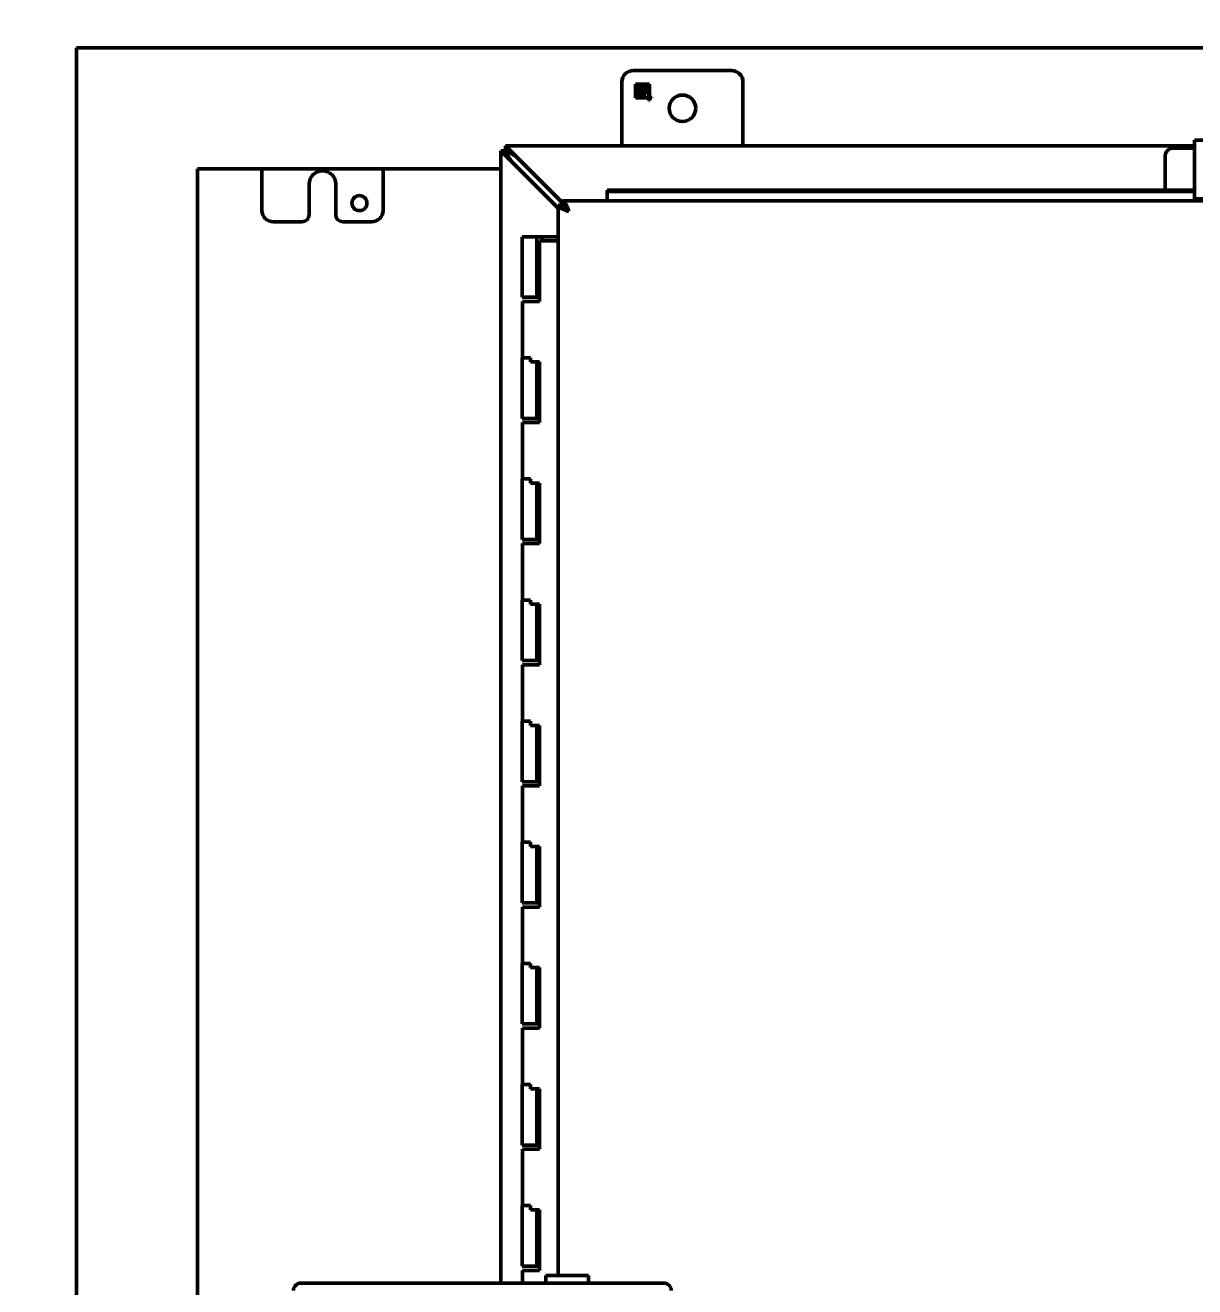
# Model space of a CAD drawing. Header units: inches. Extents: x 11 to 1621, y 11 to 1332.
# Drawn here: x 1026.88 to 1046.19, y 350.62 to 371.45 of the extents above; entities that cross this region are included whole.
import ezdxf

# ---------------------------------------------------------------- set-up
doc = ezdxf.new("R2010")
doc.units = ezdxf.units.IN
doc.header["$LTSCALE"] = 48
doc.header["$MEASUREMENT"] = 0
doc.layers.add('Dimension (ANSI)', color=7, linetype='Continuous', lineweight=25)
doc.layers.add('Visible (ANSI)', color=7, linetype='Continuous', lineweight=50)
doc.styles.add('Dimension Text', font='tahoma.ttf')
doc.dimstyles.new('ELC FT', dxfattribs={"dimscale": 48, "dimtxt": 0.12, "dimasz": 0.098425, "dimexe": 0.05, "dimexo": 0.1, "dimgap": 0.031496, "dimtad": 1, "dimdec": 5, "dimzin": 3, "dimdsep": 46, "dimlunit": 4, "dimtxsty": 'Dimension Text', "dimcen": 0.09, "dimdle": 0.5, "dimclrd": 5, "dimclre": 5, "dimclrt": 256, "dimadec": 1, "dimazin": 3, "dimtfac": 0.833333, "dimtofl": 0, "dimtmove": 0, "dimatfit": 3, "dimfxl": 0, "dimfrac": 2, "dimtolj": 1, "dimtzin": 0, "dimlwd": 25, "dimlwe": 25, "dimarcsym": 0})

# ---------------------------------------------------------------- blocks, each defined once
blk = doc.blocks.new('*D32')
at = {"layer": 'Defpoints', "color": 0, "linetype": 'Continuous', "transparency": 16777216}
for p in [(1009.144, 460.889), (1167.944, 460.889), (1018.545, 291.451)]:
    blk.add_point(p, dxfattribs=at)
at = {"layer": 'Dimension (ANSI)', "color": 5, "linetype": 'Continuous', "lineweight": 25, "transparency": 16777216}
for p, q in [((1163.144, 460.889), (1006.744, 460.889)), ((1009.144, 296.176), (1009.144, 456.165)), ((1013.745, 291.451), (1006.744, 291.451))]:
    blk.add_line(p, q, dxfattribs=at)
at = {"layer": 'Dimension (ANSI)', "color": 5, "linetype": 'Continuous', "transparency": 16777216}
for points in [[(1008.356, 456.165), (1009.931, 456.165), (1009.144, 460.889)], [(1008.356, 296.176), (1009.931, 296.176), (1009.144, 291.451)]]:
    blk.add_solid(points, dxfattribs=at)
at = {"layer": 'Dimension (ANSI)', "linetype": 'Continuous', "lineweight": 25, "transparency": 16777216, "insert": (1003.996, 376.17), "char_height": 5.76, "attachment_point": 5, "rotation": 90, "style": 'Dimension Text'}
blk.add_mtext('\\A1;14\'-1 7/16"', dxfattribs=at)
blk = doc.blocks.new('*D51')
at = {"layer": 'Defpoints', "color": 0, "linetype": 'Continuous', "transparency": 16777216}
for p in [(1146.447, 546.451), (994.545, 291.451), (1018.545, 291.451)]:
    blk.add_point(p, dxfattribs=at)
at = {"layer": 'Dimension (ANSI)', "color": 5, "linetype": 'Continuous', "lineweight": 25, "transparency": 16777216}
for p, q in [((1141.647, 546.451), (992.145, 546.451)), ((994.545, 541.727), (994.545, 296.176)), ((1013.745, 291.451), (992.145, 291.451))]:
    blk.add_line(p, q, dxfattribs=at)
at = {"layer": 'Dimension (ANSI)', "color": 5, "linetype": 'Continuous', "transparency": 16777216}
for points in [[(993.758, 541.727), (995.333, 541.727), (994.545, 546.451)], [(993.758, 296.176), (995.333, 296.176), (994.545, 291.451)]]:
    blk.add_solid(points, dxfattribs=at)
at = {"layer": 'Dimension (ANSI)', "linetype": 'Continuous', "lineweight": 25, "transparency": 16777216, "insert": (990.034, 418.951), "char_height": 5.76, "attachment_point": 5, "rotation": 90, "style": 'Dimension Text'}
blk.add_mtext('\\A1;21\'-3"', dxfattribs=at)

msp = doc.modelspace()

# ---------------------------------------------------------------- linework, layer by layer
at = {"layer": 'Visible (ANSI)'}
for p, q in [((1027.726979, 371.076101), (1027.726979, 346.498389)), ((1065.851979, 371.076101), (1027.726979, 371.076101)), ((1036.921555, 370.701101), (1038.541555, 370.701101)), ((1036.731555, 370.511101), (1036.731555, 369.456101)), ((1036.957055, 370.246601), (1036.957055, 370.475601)), ((1036.957055, 370.475601), (1037.186055, 370.475601)), ((1036.967055, 370.465601), (1037.176055, 370.465601)), ((1036.967055, 370.256601), (1036.967055, 370.465601)), ((1037.176055, 370.465601), (1037.176055, 370.256601)), ((1037.186055, 370.475601), (1037.186055, 370.256601)), ((1038.731555, 370.511101), (1038.731555, 369.456101)), ((1037.176055, 370.246601), (1036.957055, 370.246601)), ((1037.176055, 370.256601), (1036.967055, 370.256601)), ((1037.016163, 370.387199), (1036.989363, 370.373202)), ((1037.017059, 370.338712), (1037.049794, 370.346625)), ((1037.15498, 370.352448), (1037.132285, 370.32199)), ((1037.176055, 370.204601), (1037.176055, 370.246601)), ((1037.186055, 370.204601), (1037.176055, 370.204601)), ((1037.186055, 370.256601), (1037.228055, 370.256601)), ((1037.186055, 370.246601), (1037.186055, 370.204601)), ((1037.228055, 370.246601), (1037.186055, 370.246601)), ((1037.228055, 370.256601), (1037.228055, 370.246601)), ((1034.731555, 369.376101), (1034.769343, 369.376101)), ((1034.731555, 369.376101), (1034.731555, 350.676851)), ((1034.811555, 369.376101), (1034.769343, 369.376101)), ((1034.769343, 369.338314), (1034.769343, 369.376101)), ((1034.811555, 369.418314), (1034.811555, 369.456101)), ((1046.186555, 369.456101), (1034.811555, 369.456101)), ((1034.811555, 369.418314), (1034.811555, 369.376101)), ((1034.811555, 369.418314), (1034.849343, 369.418314)), ((1034.823777, 369.36388), (1034.811555, 369.376101)), ((1034.823777, 369.36388), (1034.849343, 369.36388)), ((1034.823777, 369.338314), (1034.823777, 369.36388)), ((1034.990555, 369.277101), (1034.849343, 369.418314)), ((1034.849343, 369.418314), (1034.849343, 369.36388)), ((1034.990555, 369.277101), (1034.849343, 369.36388)), ((1045.821555, 369.416101), (1046.186555, 369.416101)), ((1046.186555, 369.550101), (1046.186555, 368.580101)), ((1046.186555, 369.550101), (1046.331555, 369.550101)), ((1034.823777, 369.338314), (1034.769343, 369.338314)), ((1034.910555, 369.197101), (1034.769343, 369.338314)), ((1034.823777, 369.338314), (1034.910555, 369.197101)), ((1034.910555, 369.197101), (1035.678555, 368.429101)), ((1034.990555, 369.277101), (1035.754626, 368.51303)), ((1045.701555, 368.725051), (1045.701555, 369.296101)), ((1029.726979, 369.076101), (1029.726979, 346.498389)), ((1034.731555, 369.076101), (1029.726979, 369.076101)), ((1030.789479, 368.391101), (1030.789479, 369.076101)), ((1032.789479, 369.076101), (1032.789479, 368.391101)), ((1031.570479, 368.826101), (1031.570479, 368.321101)), ((1032.008479, 368.321101), (1032.008479, 368.826101)), ((1035.754626, 368.482101), (1035.754626, 368.551101)), ((1057.792484, 368.551101), (1035.754626, 368.551101)), ((1046.186555, 368.725051), (1036.488626, 368.725051)), ((1036.488626, 368.701452), (1036.488626, 368.725051)), ((1036.488626, 368.604782), (1036.488626, 368.701452)), ((1036.488626, 368.701452), (1046.186555, 368.701452)), ((1036.488626, 368.604782), (1036.488626, 368.551101)), ((1046.186555, 368.580101), (1046.331555, 368.580101)), ((1035.678555, 368.47503), (1035.747555, 368.47503)), ((1035.678555, 368.47503), (1035.678555, 350.801851)), ((1031.450479, 368.201101), (1030.979479, 368.201101)), ((1032.599479, 368.201101), (1032.128479, 368.201101)), ((1035.326555, 367.956101), (1035.088555, 367.956101)), ((1035.088555, 367.956101), (1035.088555, 366.956101)), ((1035.326555, 367.956101), (1035.410574, 367.956101)), ((1035.326555, 367.956101), (1035.326555, 366.956101)), ((1035.410574, 367.956101), (1035.678555, 367.956101)), ((1035.410574, 367.956101), (1035.410574, 367.887101)), ((1035.678555, 367.887101), (1035.371555, 367.887101)), ((1035.371555, 366.887101), (1035.371555, 367.887101)), ((1035.326555, 366.956101), (1035.088555, 366.956101)), ((1035.090055, 366.887101), (1035.207555, 366.887101)), ((1035.090055, 365.956101), (1035.090055, 366.887101)), ((1035.207555, 366.887101), (1035.371555, 366.887101)), ((1035.326555, 366.956101), (1035.371555, 366.956101)), ((1035.088555, 365.956101), (1035.22639, 365.956101)), ((1035.088555, 365.956101), (1035.088555, 364.956101)), ((1035.22639, 365.956101), (1035.22639, 365.887101)), ((1035.371555, 365.887101), (1035.22639, 365.887101)), ((1035.326555, 365.887101), (1035.326555, 364.956101)), ((1035.371555, 364.887101), (1035.371555, 365.887101)), ((1035.326555, 364.956101), (1035.088555, 364.956101)), ((1035.090055, 364.887101), (1035.207555, 364.887101)), ((1035.090055, 363.956101), (1035.090055, 364.887101)), ((1035.207555, 364.887101), (1035.371555, 364.887101)), ((1035.326555, 364.956101), (1035.371555, 364.956101)), ((1035.088555, 363.956101), (1035.22639, 363.956101)), ((1035.088555, 363.956101), (1035.088555, 362.956101)), ((1035.22639, 363.956101), (1035.22639, 363.887101)), ((1035.371555, 363.887101), (1035.22639, 363.887101)), ((1035.326555, 363.887101), (1035.326555, 362.956101)), ((1035.371555, 362.887101), (1035.371555, 363.887101)), ((1035.326555, 362.956101), (1035.088555, 362.956101)), ((1035.326555, 362.956101), (1035.371555, 362.956101)), ((1035.090055, 362.887101), (1035.207555, 362.887101)), ((1035.090055, 361.956101), (1035.090055, 362.887101)), ((1035.207555, 362.887101), (1035.371555, 362.887101)), ((1035.088555, 361.956101), (1035.22639, 361.956101)), ((1035.088555, 361.956101), (1035.088555, 360.956101)), ((1035.22639, 361.956101), (1035.22639, 361.887101)), ((1035.371555, 361.887101), (1035.22639, 361.887101)), ((1035.326555, 361.887101), (1035.326555, 360.956101)), ((1035.371555, 360.887101), (1035.371555, 361.887101)), ((1035.326555, 360.956101), (1035.088555, 360.956101)), ((1035.090055, 360.887101), (1035.207555, 360.887101)), ((1035.090055, 359.956101), (1035.090055, 360.887101)), ((1035.207555, 360.887101), (1035.371555, 360.887101)), ((1035.326555, 360.956101), (1035.371555, 360.956101)), ((1035.088555, 359.956101), (1035.22639, 359.956101)), ((1035.088555, 359.956101), (1035.088555, 358.956101)), ((1035.22639, 359.956101), (1035.22639, 359.887101)), ((1035.371555, 359.887101), (1035.22639, 359.887101)), ((1035.326555, 359.887101), (1035.326555, 358.956101)), ((1035.371555, 358.887101), (1035.371555, 359.887101)), ((1035.326555, 358.956101), (1035.088555, 358.956101)), ((1035.326555, 358.956101), (1035.371555, 358.956101)), ((1035.090055, 358.887101), (1035.207555, 358.887101)), ((1035.090055, 357.956101), (1035.090055, 358.887101)), ((1035.207555, 358.887101), (1035.371555, 358.887101)), ((1035.088555, 357.956101), (1035.22639, 357.956101)), ((1035.088555, 357.956101), (1035.088555, 356.956101)), ((1035.22639, 357.956101), (1035.22639, 357.887101)), ((1035.371555, 357.887101), (1035.22639, 357.887101)), ((1035.326555, 357.887101), (1035.326555, 356.956101)), ((1035.371555, 356.887101), (1035.371555, 357.887101)), ((1035.326555, 356.956101), (1035.088555, 356.956101)), ((1035.090055, 356.887101), (1035.207555, 356.887101)), ((1035.090055, 355.956101), (1035.090055, 356.887101)), ((1035.207555, 356.887101), (1035.371555, 356.887101)), ((1035.326555, 356.956101), (1035.371555, 356.956101)), ((1035.088555, 355.956101), (1035.22639, 355.956101)), ((1035.088555, 355.956101), (1035.088555, 354.956101)), ((1035.22639, 355.956101), (1035.22639, 355.887101)), ((1035.371555, 355.887101), (1035.22639, 355.887101)), ((1035.326555, 355.887101), (1035.326555, 354.956101)), ((1035.371555, 354.887101), (1035.371555, 355.887101)), ((1035.326555, 354.956101), (1035.088555, 354.956101)), ((1035.090055, 354.887101), (1035.207555, 354.887101)), ((1035.090055, 353.956101), (1035.090055, 354.887101)), ((1035.207555, 354.887101), (1035.371555, 354.887101)), ((1035.326555, 354.956101), (1035.371555, 354.956101)), ((1035.088555, 353.956101), (1035.22639, 353.956101)), ((1035.088555, 353.956101), (1035.088555, 352.956101)), ((1035.22639, 353.956101), (1035.22639, 353.887101)), ((1035.371555, 353.887101), (1035.22639, 353.887101)), ((1035.326555, 353.887101), (1035.326555, 352.956101)), ((1035.371555, 352.887101), (1035.371555, 353.887101)), ((1035.326555, 352.956101), (1035.088555, 352.956101)), ((1035.326555, 352.956101), (1035.371555, 352.956101)), ((1035.090055, 352.887101), (1035.207555, 352.887101)), ((1035.090055, 351.956101), (1035.090055, 352.887101)), ((1035.207555, 352.887101), (1035.371555, 352.887101)), ((1035.088555, 351.956101), (1035.22639, 351.956101)), ((1035.088555, 351.956101), (1035.088555, 350.956101)), ((1035.22639, 351.956101), (1035.22639, 351.887101)), ((1035.371555, 351.887101), (1035.22639, 351.887101)), ((1035.326555, 351.887101), (1035.326555, 350.956101)), ((1035.371555, 350.887101), (1035.371555, 351.887101)), ((1035.326555, 350.956101), (1035.088555, 350.956101)), ((1035.090055, 350.887101), (1035.207555, 350.887101)), ((1035.090055, 350.676851), (1035.090055, 350.887101)), ((1035.207555, 350.887101), (1035.371555, 350.887101)), ((1035.326555, 350.956101), (1035.371555, 350.956101)), ((1031.612132, 350.676851), (1031.435845, 350.676851)), ((1031.612132, 350.676851), (1031.699854, 350.676851)), ((1031.699854, 350.676851), (1031.770748, 350.676851)), ((1031.770748, 350.676851), (1031.879535, 350.676851)), ((1033.061669, 350.676851), (1031.879535, 350.676851)), ((1033.061669, 350.676851), (1033.208125, 350.676851)), ((1033.208125, 350.676851), (1033.279019, 350.676851)), ((1033.279019, 350.676851), (1033.417352, 350.676851)), ((1035.441607, 350.676851), (1033.417352, 350.676851)), ((1035.441607, 350.676851), (1035.57994, 350.676851)), ((1036.179479, 350.801851), (1035.479479, 350.801851)), ((1035.479479, 350.676851), (1035.479479, 350.801851)), ((1035.57994, 350.676851), (1035.650834, 350.676851)), ((1035.650834, 350.676851), (1035.79729, 350.676851)), ((1036.979424, 350.676851), (1035.79729, 350.676851)), ((1036.179479, 350.676851), (1036.179479, 350.801851)), ((1036.979424, 350.676851), (1037.088211, 350.676851)), ((1037.088211, 350.676851), (1037.159105, 350.676851)), ((1037.159105, 350.676851), (1037.246827, 350.676851)), ((1037.423114, 350.676851), (1037.246827, 350.676851))]:
    msp.add_line(p, q, dxfattribs=at)
for centre, radius in [((1037.731555, 370.076101), 0.219), ((1032.399479, 368.511101), 0.125)]:
    msp.add_circle(centre, radius, dxfattribs=at)
for centre, radius, start, end in [((1036.921555, 370.511101), 0.19, 90, 180), ((1038.541555, 370.511101), 0.19, 0, 90), ((1045.821555, 369.296101), 0.12, 90, 180), ((1031.789479, 368.826101), 0.219, 0, 180), ((1030.979479, 368.391101), 0.19, 180, 270), ((1031.450479, 368.321101), 0.12, 270, 0), ((1032.128479, 368.321101), 0.12, 180, 270), ((1032.599479, 368.391101), 0.19, 270, 0), ((1031.435845, 350.551851), 0.125, 90, 178.5), ((1037.423114, 350.551851), 0.125, 1.5, 90)]:
    msp.add_arc(centre, radius, start, end, dxfattribs=at)
for points, knots in [([(1036.973611, 370.379808), (1036.973639, 370.380831), (1036.973697, 370.38296), (1036.974234, 370.386263), (1036.975008, 370.389793), (1036.976075, 370.393431), (1036.977311, 370.396938), (1036.978736, 370.400038), (1036.980187, 370.402676), (1036.981379, 370.40411), (1036.981935, 370.40478)], [0, 0, 0, 0, 0.000077836768, 0.0001621751818, 0.0002544191753, 0.0003531356228, 0.0004509050733, 0.0005374527745, 0.0006130694438, 0.0006792602405, 0.0006792602405, 0.0006792602405, 0.0006792602405]), ([(1036.981935, 370.40478), (1036.982267, 370.405107), (1036.982996, 370.405824), (1036.98427, 370.406911), (1036.985853, 370.408046), (1036.987676, 370.409331), (1036.989813, 370.410664), (1036.99224, 370.412084), (1036.99497, 370.413558), (1036.999041, 370.415765), (1037.004623, 370.418572), (1037.011892, 370.421832), (1037.019762, 370.425162), (1037.028203, 370.428444), (1037.037034, 370.431648), (1037.046161, 370.43456), (1037.055476, 370.437162), (1037.064887, 370.439457), (1037.074162, 370.441411), (1037.083157, 370.442798), (1037.091732, 370.443667), (1037.097321, 370.443772), (1037.100035, 370.443823)], [0, 0, 0, 0, 0.000035424228, 0.000077657163, 0.000126991068, 0.000183355374, 0.000247068539, 0.000318225184, 0.000396893077, 0.000482727775, 0.000669960633, 0.000871284137, 0.001087706362, 0.001319016022, 0.001559064699, 0.001801156649, 0.002046510106, 0.002293604711, 0.002536778896, 0.002766274365, 0.002984631703, 0.00319076232, 0.00319076232, 0.00319076232, 0.00319076232]), ([(1037.025793, 370.401532), (1037.024697, 370.401088), (1037.02265, 370.400257), (1037.019817, 370.399054), (1037.017402, 370.398037), (1037.015469, 370.397051), (1037.013929, 370.396233), (1037.012819, 370.395591), (1037.012074, 370.395054), (1037.011898, 370.394634), (1037.011833, 370.394478)], [0, 0, 0, 0, 0.0000901516786, 0.0001683403904, 0.0002345772164, 0.0002897021339, 0.0003338204118, 0.0003669930729, 0.0003884897415, 0.0004012108763, 0.0004012108763, 0.0004012108763, 0.0004012108763]), ([(1037.092794, 370.422323), (1037.091984, 370.422285), (1037.090158, 370.4222), (1037.087117, 370.421754), (1037.083463, 370.421024), (1037.079204, 370.420062), (1037.074413, 370.418827), (1037.069152, 370.417348), (1037.063475, 370.41551), (1037.057254, 370.413516), (1037.050466, 370.411073), (1037.042918, 370.408325), (1037.034631, 370.40505), (1037.028828, 370.402741), (1037.025793, 370.401532)], [0, 0, 0, 0, 0.000061606681, 0.000138936486, 0.000233371344, 0.000344907764, 0.000470872229, 0.000609522565, 0.000760314779, 0.000924552348, 0.001106168165, 0.001308792305, 0.001535237656, 0.001783633924, 0.001783633924, 0.001783633924, 0.001783633924]), ([(1037.049794, 370.346625), (1037.05205, 370.348973), (1037.056415, 370.353518), (1037.062711, 370.360187), (1037.068549, 370.36648), (1037.073974, 370.372378), (1037.078944, 370.377899), (1037.083457, 370.383064), (1037.087573, 370.387812), (1037.091197, 370.392237), (1037.094396, 370.396264), (1037.097227, 370.399878), (1037.09958, 370.403154), (1037.101481, 370.406066), (1037.102997, 370.408571), (1037.10411, 370.410696), (1037.104802, 370.412479), (1037.104941, 370.413573), (1037.105, 370.414037)], [0, 0, 0, 0, 0.000248172042, 0.000480289095, 0.000699045746, 0.000902417962, 0.001091118806, 0.001265172367, 0.001425225848, 0.001570086331, 0.001701012387, 0.001817291554, 0.001919927315, 0.00200830641, 0.002082307416, 0.002142956785, 0.002191247752, 0.002226794739, 0.002226794739, 0.002226794739, 0.002226794739]), ([(1037.121722, 370.42195), (1037.121657, 370.420562), (1037.121522, 370.417661), (1037.120341, 370.413253), (1037.118567, 370.408611), (1037.116096, 370.403848), (1037.113158, 370.399017), (1037.109898, 370.39419), (1037.106357, 370.389423), (1037.103122, 370.38544), (1037.100214, 370.382046), (1037.097576, 370.379057), (1037.09458, 370.375586), (1037.091115, 370.371695), (1037.08725, 370.367325), (1037.082914, 370.362539), (1037.078217, 370.357248), (1037.074918, 370.353602), (1037.073198, 370.351702)], [0, 0, 0, 0, 0.000105625256, 0.000220874646, 0.000345762846, 0.0004840439, 0.000629137547, 0.00077671476, 0.000927902194, 0.001081659085, 0.001167766037, 0.001268589389, 0.001385562628, 0.001517259489, 0.001665733097, 0.001830277652, 0.002009628092, 0.002205051284, 0.002205051284, 0.002205051284, 0.002205051284]), ([(1037.105, 370.414037), (1037.104947, 370.414891), (1037.104846, 370.416537), (1037.103494, 370.418658), (1037.101594, 370.420324), (1037.09906, 370.421422), (1037.096087, 370.422195), (1037.093932, 370.422279), (1037.092794, 370.422323)], [0, 0, 0, 0, 0.0000640814908, 0.0001234589608, 0.0001851281222, 0.0002541055361, 0.0003311941644, 0.0004175309904, 0.0004175309904, 0.0004175309904, 0.0004175309904]), ([(1037.100035, 370.443823), (1037.101766, 370.443781), (1037.104992, 370.443702), (1037.109499, 370.443117), (1037.113265, 370.441987), (1037.115988, 370.440734), (1037.117743, 370.439276), (1037.118811, 370.437817), (1037.119749, 370.436047), (1037.120496, 370.433909), (1037.121023, 370.431411), (1037.121426, 370.428567), (1037.121696, 370.425377), (1037.121713, 370.423133), (1037.121722, 370.42195)], [0, 0, 0, 0, 0.0001317593299, 0.000245599694, 0.0003444722136, 0.0004304484951, 0.0004714340898, 0.0005167035645, 0.0005671188552, 0.000623433128, 0.0006884546516, 0.0007611786781, 0.0008419484769, 0.0009319359753, 0.0009319359753, 0.0009319359753, 0.0009319359753]), ([(1037.110412, 370.35577), (1037.111729, 370.3577), (1037.114308, 370.361477), (1037.118097, 370.366971), (1037.121705, 370.372176), (1037.125068, 370.37711), (1037.128342, 370.381678), (1037.131348, 370.386), (1037.134235, 370.389968), (1037.137692, 370.394823), (1037.141772, 370.400377), (1037.146359, 370.406567), (1037.150533, 370.412158), (1037.153743, 370.416424), (1037.156119, 370.419443), (1037.157634, 370.421422), (1037.158994, 370.423138), (1037.160127, 370.424626), (1037.161113, 370.425843), (1037.161928, 370.426785), (1037.162528, 370.427526), (1037.162891, 370.427911), (1037.163042, 370.428071)], [0, 0, 0, 0, 0.000178035724, 0.000348453494, 0.00050861716, 0.00066062593, 0.000803467178, 0.000936831249, 0.00106181678, 0.001177323182, 0.001391044213, 0.001586927546, 0.001764414598, 0.001922752213, 0.001993683444, 0.002057214052, 0.002112595506, 0.002160575991, 0.002199667668, 0.002231959214, 0.002255509838, 0.002272283659, 0.002272283659, 0.002272283659, 0.002272283659]), ([(1037.162146, 370.40687), (1037.161558, 370.405906), (1037.160288, 370.403826), (1037.158039, 370.4006), (1037.155527, 370.396891), (1037.15164, 370.39147), (1037.146643, 370.384425), (1037.14156, 370.377305), (1037.13746, 370.371415), (1037.13422, 370.366624), (1037.130735, 370.36147), (1037.128363, 370.357887), (1037.127134, 370.356032)], [0, 0, 0, 0, 0.000086010027, 0.000185654029, 0.000299502692, 0.000427327379, 0.000693774514, 0.000957578125, 0.001093788133, 0.001240494844, 0.001398239635, 0.00156781337, 0.00156781337, 0.00156781337, 0.00156781337]), ([(1037.168977, 370.425085), (1037.168961, 370.424276), (1037.168929, 370.422731), (1037.168753, 370.420521), (1037.168427, 370.418532), (1037.167772, 370.416177), (1037.166563, 370.41338), (1037.164907, 370.410878), (1037.16368, 370.408994), (1037.162868, 370.408012), (1037.162471, 370.407288), (1037.162223, 370.406968), (1037.162146, 370.40687)], [0, 0, 0, 0, 0.0000618366322, 0.0001181398144, 0.0001692580562, 0.0002156276094, 0.0003046507571, 0.0004007087461, 0.0004444906775, 0.0004764409052, 0.0004978093382, 0.000507318166, 0.000507318166, 0.000507318166, 0.000507318166]), ([(1037.163042, 370.428071), (1037.163422, 370.428503), (1037.1641, 370.429274), (1037.165249, 370.430037), (1037.166299, 370.430475), (1037.167301, 370.430303), (1037.168127, 370.429663), (1037.168671, 370.428527), (1037.168916, 370.42695), (1037.168955, 370.425758), (1037.168977, 370.425085)], [0, 0, 0, 0, 0.0000435017583, 0.0000776233074, 0.0001045572278, 0.0001275831968, 0.0001512422342, 0.0001813031804, 0.0002208357258, 0.0002720180493, 0.0002720180493, 0.0002720180493, 0.0002720180493]), ([(1036.981039, 370.369768), (1036.980439, 370.369793), (1036.979306, 370.369839), (1036.977711, 370.370293), (1036.976389, 370.371082), (1036.975309, 370.372196), (1036.974548, 370.373652), (1036.973984, 370.375418), (1036.973667, 370.377508), (1036.97363, 370.379011), (1036.973611, 370.379808)], [0, 0, 0, 0, 0.0000449595691, 0.000084835385, 0.0001229345666, 0.0001592421724, 0.0001997681803, 0.0002449307718, 0.0002978731783, 0.0003576777974, 0.0003576777974, 0.0003576777974, 0.0003576777974]), ([(1036.989363, 370.373202), (1036.988422, 370.372693), (1036.986722, 370.371774), (1036.984388, 370.37069), (1036.982557, 370.369979), (1036.981478, 370.369829), (1036.981039, 370.369768)], [0, 0, 0, 0, 0.0000815491258, 0.0001474030097, 0.0001966506012, 0.0002303689577, 0.0002303689577, 0.0002303689577, 0.0002303689577]), ([(1036.997313, 370.320721), (1036.99735, 370.321406), (1036.997425, 370.322811), (1036.997793, 370.324949), (1036.998502, 370.327138), (1036.999712, 370.330099), (1037.001676, 370.333588), (1037.004272, 370.3365), (1037.006524, 370.338357), (1037.008246, 370.33932), (1037.009956, 370.339989), (1037.011118, 370.340059), (1037.011684, 370.340093)], [0, 0, 0, 0, 0.0000519263539, 0.0001064189115, 0.0001636029832, 0.0002256790911, 0.0003484307657, 0.0004644766956, 0.000518740977, 0.0005684960452, 0.0006134680513, 0.0006561020973, 0.0006561020973, 0.0006561020973, 0.0006561020973]), ([(1037.011833, 370.312434), (1037.010811, 370.312461), (1037.008844, 370.312513), (1037.006045, 370.312954), (1037.003539, 370.313697), (1037.001381, 370.314726), (1036.999609, 370.315981), (1036.998294, 370.317404), (1036.997468, 370.319014), (1036.997365, 370.320152), (1036.997313, 370.320721)], [0, 0, 0, 0, 0.0000777657313, 0.0001497120508, 0.0002150370232, 0.0002760437446, 0.0003309916126, 0.0003792913741, 0.0004225023776, 0.0004656406441, 0.0004656406441, 0.0004656406441, 0.0004656406441]), ([(1037.003659, 370.275033), (1037.003325, 370.275454), (1037.002705, 370.276235), (1037.002142, 370.277604), (1037.001957, 370.279009), (1037.00189, 370.280445), (1037.001907, 370.281839), (1037.001905, 370.282747), (1037.001904, 370.28317)], [0, 0, 0, 0, 0.0000404273951, 0.0000749877538, 0.0001102190042, 0.0001469239694, 0.0001835807654, 0.0002155379721, 0.0002155379721, 0.0002155379721, 0.0002155379721]), ([(1037.001904, 370.28317), (1037.002015, 370.283813), (1037.002286, 370.285393), (1037.00338, 370.287476), (1037.004775, 370.289768), (1037.00643, 370.292368), (1037.008678, 370.295655), (1037.01129, 370.299496), (1037.01404, 370.303385), (1037.01644, 370.307028), (1037.018518, 370.310076), (1037.019725, 370.311959), (1037.020269, 370.312808)], [0, 0, 0, 0, 0.0000488367256, 0.0001200324904, 0.0001746135467, 0.0002512159909, 0.0003516885736, 0.0004742370416, 0.0006006914319, 0.000709989912, 0.0008024134337, 0.0008782283042, 0.0008782283042, 0.0008782283042, 0.0008782283042]), ([(1037.009855, 370.271823), (1037.009262, 370.271849), (1037.00809, 370.271901), (1037.006459, 370.272618), (1037.004894, 370.273577), (1037.004083, 370.274533), (1037.003659, 370.275033)], [0, 0, 0, 0, 0.0000442203127, 0.0000874800697, 0.0001321141256, 0.00018108699, 0.00018108699, 0.00018108699, 0.00018108699]), ([(1037.042963, 370.316316), (1037.040572, 370.313067), (1037.035954, 370.306794), (1037.030516, 370.298976), (1037.026625, 370.293076), (1037.024001, 370.289114), (1037.021641, 370.285506), (1037.019611, 370.282237), (1037.017866, 370.279397), (1037.016259, 370.277119), (1037.014995, 370.275288), (1037.013676, 370.273658), (1037.012096, 370.272182), (1037.010566, 370.271937), (1037.009855, 370.271823)], [0, 0, 0, 0, 0.0003069356, 0.000592645205, 0.000724448771, 0.000844700741, 0.000954194624, 0.001052433174, 0.00113752737, 0.001207637791, 0.001264642162, 0.001306338232, 0.001368284848, 0.001422011481, 0.001422011481, 0.001422011481, 0.001422011481]), ([(1037.011684, 370.340093), (1037.012514, 370.340019), (1037.014378, 370.339851), (1037.016102, 370.339118), (1037.017059, 370.338712)], [0, 0, 0, 0, 0.0000633021871, 0.0001420591834, 0.0001420591834, 0.0001420591834, 0.0001420591834]), ([(1037.011833, 370.394478), (1037.011848, 370.39421), (1037.011876, 370.393693), (1037.012294, 370.393034), (1037.012893, 370.392503), (1037.014117, 370.392074), (1037.016031, 370.391796), (1037.018086, 370.391542), (1037.019741, 370.391357), (1037.020676, 370.391247), (1037.021318, 370.391038), (1037.021482, 370.390764), (1037.021538, 370.39067)], [0, 0, 0, 0, 0.0000200662836, 0.0000387230121, 0.0000574992596, 0.0000799838465, 0.0001358259902, 0.0002044632406, 0.0002377864315, 0.0002617355595, 0.000277393548, 0.0002855307772, 0.0002855307772, 0.0002855307772, 0.0002855307772]), ([(1037.020269, 370.312808), (1037.019025, 370.312708), (1037.016218, 370.312482), (1037.013402, 370.312452), (1037.011833, 370.312434)], [0, 0, 0, 0, 0.0000950522604, 0.0002145596156, 0.0002145596156, 0.0002145596156, 0.0002145596156]), ([(1037.021538, 370.39067), (1037.021425, 370.390461), (1037.021098, 370.389854), (1037.019895, 370.389188), (1037.018241, 370.388249), (1037.016915, 370.387579), (1037.016163, 370.387199)], [0, 0, 0, 0, 0.0000176222312, 0.0000510632815, 0.0000991426587, 0.0001622189184, 0.0001622189184, 0.0001622189184, 0.0001622189184]), ([(1037.088315, 370.322251), (1037.084903, 370.321949), (1037.077821, 370.321321), (1037.066853, 370.319922), (1037.055138, 370.318308), (1037.047104, 370.316994), (1037.042963, 370.316316)], [0, 0, 0, 0, 0.000260898712, 0.000541670779, 0.000842227916, 0.001161860684, 0.001161860684, 0.001161860684, 0.001161860684]), ([(1037.073198, 370.351702), (1037.075001, 370.351954), (1037.078346, 370.352423), (1037.082974, 370.353017), (1037.08683, 370.353488), (1037.089647, 370.35373), (1037.091772, 370.353961), (1037.093569, 370.354082), (1037.095653, 370.354339), (1037.098045, 370.354542), (1037.10072, 370.354805), (1037.103691, 370.355121), (1037.106956, 370.35539), (1037.109231, 370.35564), (1037.110412, 370.35577)], [0, 0, 0, 0, 0.000138786476, 0.0002573344146, 0.0003556566076, 0.0004347195272, 0.0004728355354, 0.0005185055053, 0.0005719069889, 0.0006328560318, 0.0007014462367, 0.0007767348467, 0.0008605179873, 0.0009510919084, 0.0009510919084, 0.0009510919084, 0.0009510919084]), ([(1037.073944, 370.281304), (1037.073992, 370.282588), (1037.074093, 370.285296), (1037.07482, 370.289527), (1037.075942, 370.294117), (1037.07754, 370.299057), (1037.079558, 370.30437), (1037.082083, 370.310016), (1037.084992, 370.31605), (1037.087179, 370.320132), (1037.088315, 370.322251)], [0, 0, 0, 0, 0.000097201389, 0.000205001504, 0.000324277446, 0.000454778643, 0.000597904315, 0.000754398823, 0.000922940983, 0.001104991791, 0.001104991791, 0.001104991791, 0.001104991791]), ([(1037.078535, 370.274212), (1037.07783, 370.274283), (1037.076458, 370.274422), (1037.074878, 370.276051), (1037.074063, 370.278432), (1037.073987, 370.280263), (1037.073944, 370.281304)], [0, 0, 0, 0, 0.0000528633318, 0.0001028862588, 0.0001634016723, 0.0002430872881, 0.0002430872881, 0.0002430872881, 0.0002430872881]), ([(1037.098468, 370.286754), (1037.098423, 370.286309), (1037.09833, 370.285365), (1037.097501, 370.284025), (1037.096337, 370.282643), (1037.094123, 370.280747), (1037.090736, 370.278544), (1037.08703, 370.276655), (1037.083986, 370.275425), (1037.081948, 370.274733), (1037.080155, 370.274334), (1037.079047, 370.274251), (1037.078535, 370.274212)], [0, 0, 0, 0, 0.0000336340301, 0.0000713541407, 0.0001170734148, 0.0001714256277, 0.0002922650241, 0.0004240014063, 0.0004873193122, 0.0005421317275, 0.0005876445042, 0.00062666226, 0.00062666226, 0.00062666226, 0.00062666226]), ([(1037.108135, 370.323259), (1037.107434, 370.322067), (1037.106108, 370.319814), (1037.104311, 370.316603), (1037.102676, 370.31384), (1037.100937, 370.310735), (1037.099045, 370.307242), (1037.097144, 370.30333), (1037.095707, 370.299627), (1037.095528, 370.297166), (1037.095444, 370.296011)], [0, 0, 0, 0, 0.0001056007348, 0.0001996477145, 0.0002809686027, 0.0003507393285, 0.0004714661796, 0.0005840916093, 0.0006835506187, 0.0007715882702, 0.0007715882702, 0.0007715882702, 0.0007715882702]), ([(1037.095444, 370.296011), (1037.095537, 370.295219), (1037.095756, 370.293356), (1037.096714, 370.291112), (1037.097561, 370.289262), (1037.098055, 370.288124), (1037.098333, 370.287321), (1037.098432, 370.286904), (1037.098468, 370.286754)], [0, 0, 0, 0, 0.0000603793589, 0.0001421397899, 0.0001836588186, 0.0002154776243, 0.0002364304544, 0.0002481386608, 0.0002481386608, 0.0002481386608, 0.0002481386608]), ([(1037.132285, 370.32199), (1037.130632, 370.32219), (1037.127096, 370.322618), (1037.121416, 370.323008), (1037.115017, 370.32322), (1037.110512, 370.323246), (1037.108135, 370.323259)], [0, 0, 0, 0, 0.000126844385, 0.0002712728592, 0.0004334308104, 0.0006144531349, 0.0006144531349, 0.0006144531349, 0.0006144531349]), ([(1037.127134, 370.356032), (1037.129475, 370.355914), (1037.134163, 370.355678), (1037.141157, 370.354982), (1037.148102, 370.353882), (1037.152682, 370.352927), (1037.15498, 370.352448)], [0, 0, 0, 0, 0.0001785408923, 0.00035768488, 0.0005352185917, 0.0007140839006, 0.0007140839006, 0.0007140839006, 0.0007140839006]), ([(1035.754626, 368.551101), (1035.758953, 368.551101), (1035.763213, 368.54994), (1035.767479, 368.547669), (1035.771744, 368.545398), (1035.77605, 368.541979), (1035.780356, 368.537478), (1035.784662, 368.532977), (1035.788914, 368.527471), (1035.793184, 368.520996), (1035.797454, 368.514522), (1035.801787, 368.506985), (1035.806076, 368.498701), (1035.810366, 368.490417), (1035.814614, 368.481406), (1035.818892, 368.471696), (1035.82317, 368.461985), (1035.827512, 368.45148), (1035.831789, 368.440686), (1035.836067, 368.429893), (1035.840315, 368.418739), (1035.844605, 368.407247), (1035.848896, 368.395754), (1035.853228, 368.383921), (1035.857555, 368.372101)], [0, 0, 0, 0, 0.000945503852, 0.000945503852, 0.000945503852, 0.001891007705, 0.001891007705, 0.001891007705, 0.002836511557, 0.002836511557, 0.002836511557, 0.00378201541, 0.00378201541, 0.00378201541, 0.004727519262, 0.004727519262, 0.004727519262, 0.005673023114, 0.005673023114, 0.005673023114, 0.006618526967, 0.006618526967, 0.006618526967, 0.007564030819, 0.007564030819, 0.007564030819, 0.007564030819]), ([(1035.857555, 368.372101), (1035.845736, 368.376428), (1035.834102, 368.380687), (1035.822672, 368.384953), (1035.811242, 368.389219), (1035.799929, 368.393525), (1035.789061, 368.397831), (1035.778194, 368.402137), (1035.767904, 368.406388), (1035.758201, 368.410658), (1035.748499, 368.414928), (1035.739299, 368.419261), (1035.731011, 368.423551), (1035.722723, 368.427841), (1035.715324, 368.432089), (1035.708821, 368.436367), (1035.702318, 368.440645), (1035.696693, 368.444986), (1035.692216, 368.449264), (1035.687739, 368.453542), (1035.684341, 368.45779), (1035.68204, 368.46208), (1035.679738, 368.46637), (1035.678555, 368.470703), (1035.678555, 368.47503)], [0, 0, 0, 0, 0.000945503852, 0.000945503852, 0.000945503852, 0.001891007705, 0.001891007705, 0.001891007705, 0.002836511557, 0.002836511557, 0.002836511557, 0.00378201541, 0.00378201541, 0.00378201541, 0.004727519262, 0.004727519262, 0.004727519262, 0.005673023114, 0.005673023114, 0.005673023114, 0.006618526967, 0.006618526967, 0.006618526967, 0.007564030819, 0.007564030819, 0.007564030819, 0.007564030819]), ([(1035.857555, 368.372101), (1035.846737, 368.378546), (1035.835977, 368.384955), (1035.815271, 368.397844), (1035.805439, 368.404255), (1035.790453, 368.41499), (1035.78487, 368.419272), (1035.77468, 368.427856), (1035.770098, 368.432138), (1035.760084, 368.442875), (1035.755433, 368.449285), (1035.749152, 368.462175), (1035.747555, 368.468585), (1035.747555, 368.47503)], [0, 0, 0, 0, 0.0959574716, 0.0959574716, 0.1919100447, 0.1919100447, 0.2558142837, 0.2558142837, 0.3197215366, 0.3197215366, 0.4156786093, 0.4156786093, 0.5116405794, 0.5116405794, 0.5116405794, 0.5116405794]), ([(1035.754626, 368.482101), (1035.761071, 368.482101), (1035.767481, 368.480505), (1035.78037, 368.474224), (1035.78678, 368.469574), (1035.797516, 368.45956), (1035.801798, 368.454979), (1035.810382, 368.444789), (1035.814664, 368.439206), (1035.8254, 368.42422), (1035.831811, 368.414387), (1035.8447, 368.393681), (1035.85111, 368.38292), (1035.857555, 368.372101)], [0, 0, 0, 0, 0.0959574716, 0.0959574716, 0.1919100447, 0.1919100447, 0.2558142837, 0.2558142837, 0.3197215366, 0.3197215366, 0.4156786093, 0.4156786093, 0.5116405794, 0.5116405794, 0.5116405794, 0.5116405794])]:
    msp.add_open_spline(points, degree=3, knots=knots, dxfattribs=at)

# ---------------------------------------------------------------- dimensions: what is measured, and where the dimension line sits
at = {"layer": 'Dimension (ANSI)', "color": 5, "linetype": 'Continuous', "lineweight": 25, "true_color": 0x0000ff}
for base, p1, p2, picture, middle in [((994.545281, 291.451101), (1146.446979, 546.451101), (1018.545281, 291.451101), '*D51', (994.545281, 418.951101)), ((1009.143755, 460.889261), (1018.545281, 291.451101), (1167.944479, 460.889261), '*D32', (1009.143755, 376.170181))]:
    dim = msp.add_linear_dim(base=base, p1=p1, p2=p2, angle=270, dimstyle='ELC FT', override={"dimgap": 0.031496, "dimdec": 5, "dimlfac": 1, "dimtol": 0, "dimlim": 0, "dimtp": 0, "dimtm": 0, "dimtdec": 2, "dimatfit": 1}, dxfattribs=at)
    dim.commit()
    dim.dimension.update_dxf_attribs({"geometry": picture, "text_midpoint": middle, "dimtype": 160})

doc.saveas('drawing.dxf')
